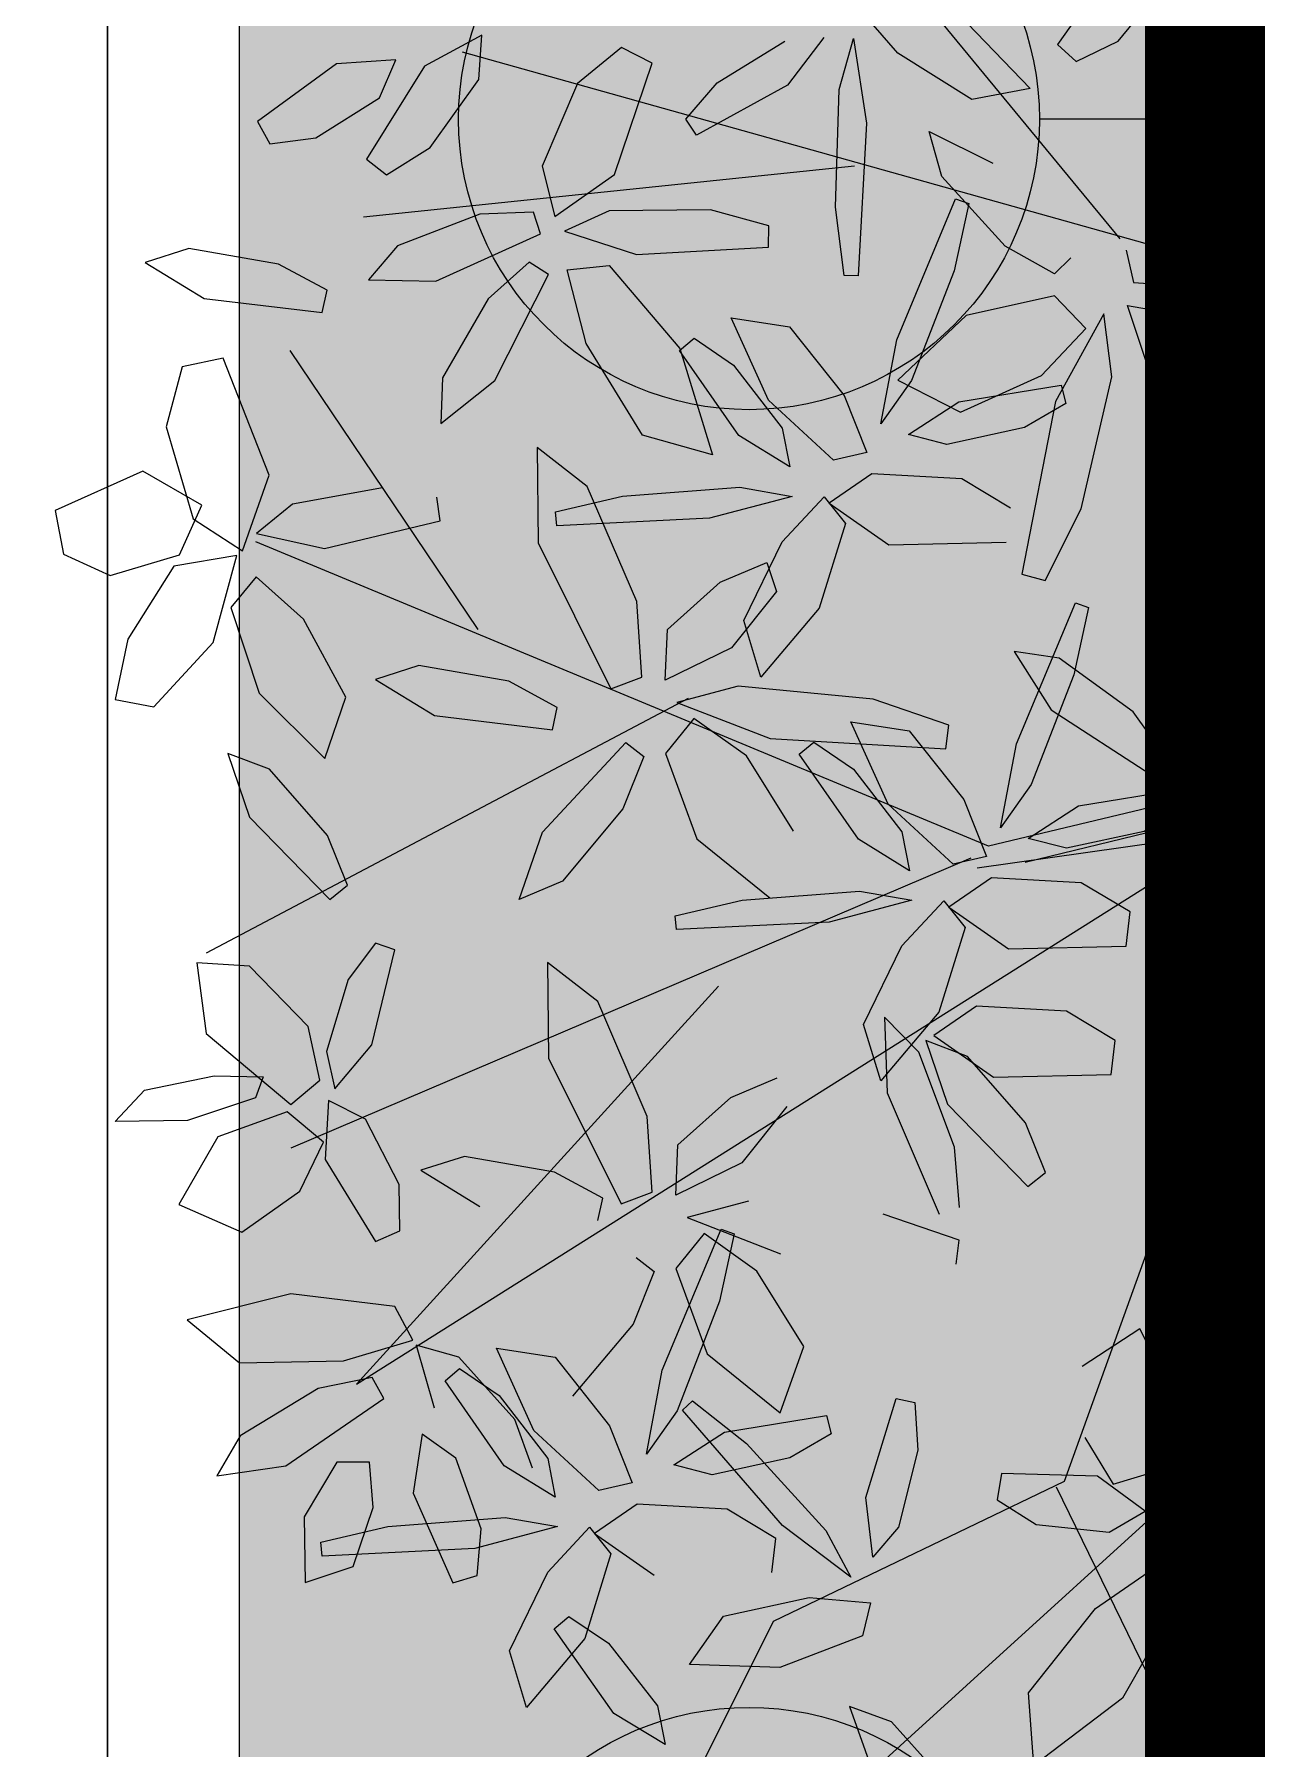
# Model space of a CAD drawing. Header units: metres. Extents: x 349703 to 349913, y 9282546 to 9282694.
# Drawn here: x 349772.279 to 349773.205, y 9282623.84 to 9282625.139 of the extents above; entities that cross this region are included whole.
import ezdxf

# ---------------------------------------------------------------- set-up
doc = ezdxf.new("R2010")
doc.units = ezdxf.units.M
doc.header["$LTSCALE"] = 0.25
for name, color, linetype, lineweight in [('AREA-VERDE', 3, 'CONTINUOUS', 9), ('ARQ-FONDO', 253, 'CONTINUOUS', 9), ('LLORAD-SIMB', 1, 'CONTINUOUS', 25), ('LLORAD-TRAMO', 1, 'CONTINUOUS', 70)]:
    doc.layers.add(name, color=color, linetype=linetype, lineweight=lineweight)

# ---------------------------------------------------------------- blocks, each defined once
blk = doc.blocks.new('PLAZA CENTRAL')
at = {"layer": 'ARQ-FONDO'}
blk.add_lwpolyline([(349596.6395, 9282641.1169), (349621.0817, 9282641.1169), (349621.0817, 9282622.8854), (349596.6395, 9282622.8854)], close=True, dxfattribs=at)
blk = doc.blocks.new('67')
at = {"layer": 'AREA-VERDE', "lineweight": 0, "true_color": 0xc4e4b2, "transparency": 33554687}
h = blk.add_hatch(color=3, dxfattribs=at)
h.dxf.hatch_style = 1
h.paths.add_polyline_path([(349446.7844, 9282622.96), (349448.4105, 9282622.96), (349448.4105, 9282626.8063), (349446.7844, 9282626.8063)])
at = {"layer": 'ARQ-FONDO', "flags": 128}
blk.add_lwpolyline([(349446.6839, 9282641.1169), (349448.5105, 9282641.1169), (349448.5105, 9282603.1406), (349448.054, 9282603.1406), (349448.054, 9282603.2406), (349447.8216, 9282603.2406), (349447.8216, 9282622.86), (349446.6844, 9282622.86), (349446.6844, 9282641.1169)], dxfattribs=at)
at = {"layer": 'ARQ-FONDO'}
blk.add_lwpolyline([(349446.7844, 9282626.8063), (349448.4105, 9282626.8063), (349448.4105, 9282622.96), (349446.7844, 9282622.96)], close=True, dxfattribs=at)
blk = doc.blocks.new('ARR2')
at = {"layer": 'ARQ-FONDO', "lineweight": 5}
for p, q in [((2740.4388, 1214.8759), (2739.976, 1215.4379)), ((2740.5243, 1215.2046), (2740.4964, 1215.088)), ((2740.4321, 1215.1766), (2740.3701, 1215.089)), ((2740.4365, 1215.0925), (2740.4887, 1215.156)), ((2740.1952, 1215.0794), (2740.151, 1215.1302)), ((2740.5225, 1215.0785), (2740.5583, 1215.122)), ((2740.2716, 1215.112), (2740.34, 1215.0406)), ((2739.7396, 1215.0992), (2739.6768, 1215.065)), ((2739.7365, 1215.0507), (2739.7396, 1215.0992)), ((2739.8927, 1215.0854), (2739.8445, 1215.0461)), ((2739.9262, 1215.0684), (2739.8927, 1215.0854)), ((2739.9972, 1215.0468), (2740.0713, 1215.0925)), ((2740.1143, 1215.0964), (2740.0742, 1215.0442)), ((2740.1309, 1215.0394), (2740.1468, 1215.0953)), ((2740.1468, 1215.0953), (2740.161, 1215.0027)), ((2740.3701, 1215.089), (2740.3905, 1215.0702)), ((2740.3905, 1215.0702), (2740.4365, 1215.0925)), ((2740.4964, 1215.088), (2740.5225, 1215.0785)), ((2739.5805, 1215.0678), (2739.4939, 1215.0044)), ((2739.6455, 1215.0719), (2739.5805, 1215.0678)), ((2739.6768, 1215.065), (2739.6133, 1214.9633)), ((2739.6277, 1215.0303), (2739.6455, 1215.0719)), ((2740.9134, 1214.7457), (2739.7186, 1215.0803)), ((2739.885, 1214.9464), (2739.9262, 1215.0684)), ((2740.2764, 1215.0286), (2740.1952, 1215.0794)), ((2740.5625, 1215.0016), (2740.5878, 1215.0754)), ((2739.6829, 1214.976), (2739.7365, 1215.0507)), ((2739.8445, 1215.0461), (2739.8056, 1214.9557)), ((2739.9632, 1215.007), (2739.9972, 1215.0468)), ((2739.558, 1214.9867), (2739.6277, 1215.0303)), ((2740.0742, 1215.0442), (2739.9748, 1214.9897)), ((2740.1269, 1214.9107), (2740.1309, 1215.0394)), ((2740.34, 1215.0406), (2740.2764, 1215.0286)), ((2739.9748, 1214.9897), (2739.9632, 1215.007)), ((2740.6097, 1215.0218), (2740.5625, 1215.0016)), ((2739.4939, 1215.0044), (2739.5073, 1214.9801)), ((2740.161, 1215.0027), (2740.1516, 1214.8357)), ((2740.2295, 1214.9936), (2740.2993, 1214.9588)), ((2740.2433, 1214.9442), (2740.2295, 1214.9936)), ((2739.5073, 1214.9801), (2739.558, 1214.9867)), ((2739.6351, 1214.946), (2739.6829, 1214.976)), ((2740.1478, 1214.9555), (2739.6101, 1214.8999)), ((2739.6133, 1214.9633), (2739.6351, 1214.946)), ((2739.8056, 1214.9557), (2739.8197, 1214.9006)), ((2739.8197, 1214.9006), (2739.885, 1214.9464)), ((2740.3129, 1214.8681), (2740.2433, 1214.9442)), ((2740.194, 1214.7655), (2740.2585, 1214.9199)), ((2740.2728, 1214.9146), (2740.2568, 1214.841)), ((2740.2585, 1214.9199), (2740.2728, 1214.9146)), ((2739.7376, 1214.9031), (2739.6474, 1214.8683)), ((2739.7961, 1214.9051), (2739.7376, 1214.9031)), ((2739.804, 1214.8814), (2739.7961, 1214.9051)), ((2739.879, 1214.9068), (2739.8301, 1214.8844)), ((2739.9901, 1214.9079), (2739.879, 1214.9068)), ((2740.054, 1214.8904), (2739.9901, 1214.9079)), ((2740.1363, 1214.8359), (2740.1269, 1214.9107)), ((2739.6893, 1214.8297), (2739.804, 1214.8814)), ((2739.8301, 1214.8844), (2739.9091, 1214.8588)), ((2740.0534, 1214.8668), (2740.054, 1214.8904)), ((2740.5556, 1214.8737), (2740.6841, 1214.8833)), ((2739.4186, 1214.8655), (2739.3709, 1214.8502)), ((2739.5171, 1214.8484), (2739.4186, 1214.8655)), ((2739.6474, 1214.8683), (2739.6156, 1214.8313)), ((2739.9091, 1214.8588), (2740.0534, 1214.8668)), ((2740.3669, 1214.8376), (2740.3129, 1214.8681)), ((2740.4451, 1214.8636), (2740.4533, 1214.8284)), ((2740.4822, 1214.8564), (2740.5556, 1214.8737)), ((2739.3709, 1214.8502), (2739.4356, 1214.8106)), ((2739.5701, 1214.8197), (2739.5171, 1214.8484)), ((2739.7915, 1214.8504), (2739.7464, 1214.8104)), ((2739.8126, 1214.837), (2739.7915, 1214.8504)), ((2739.833, 1214.842), (2739.8791, 1214.847)), ((2739.8538, 1214.7616), (2739.833, 1214.842)), ((2739.8791, 1214.847), (2739.9563, 1214.7558)), ((2740.2568, 1214.841), (2740.2102, 1214.7209)), ((2740.3846, 1214.8552), (2740.3669, 1214.8376)), ((2740.4837, 1214.8412), (2740.4822, 1214.8564)), ((2740.6508, 1214.8495), (2740.4837, 1214.8412)), ((2739.5648, 1214.7953), (2739.5701, 1214.8197)), ((2739.6156, 1214.8313), (2739.6893, 1214.8297)), ((2739.754, 1214.7209), (2739.8126, 1214.837)), ((2740.1516, 1214.8357), (2740.1363, 1214.8359)), ((2740.4533, 1214.8284), (2740.5361, 1214.8228)), ((2739.4356, 1214.8106), (2739.5648, 1214.7953)), ((2739.7464, 1214.8104), (2739.6966, 1214.7238)), ((2740.3668, 1214.8135), (2740.2699, 1214.792)), ((2740.4009, 1214.7777), (2740.3668, 1214.8135)), ((2740.4466, 1214.8032), (2740.5011, 1214.7936)), ((2740.4721, 1214.7265), (2740.4466, 1214.8032)), ((2740.0127, 1214.7894), (2740.0766, 1214.7795)), ((2740.0534, 1214.6993), (2740.0127, 1214.7894)), ((2740.2699, 1214.792), (2740.1951, 1214.7214)), ((2740.4206, 1214.794), (2740.3678, 1214.698)), ((2740.4296, 1214.7249), (2740.4206, 1214.794)), ((2740.5011, 1214.7936), (2740.5447, 1214.7292)), ((2739.9562, 1214.7539), (2739.9722, 1214.7673)), ((2739.9722, 1214.7673), (2740.0154, 1214.7377)), ((2740.0766, 1214.7795), (2740.1363, 1214.7046)), ((2740.1767, 1214.6735), (2740.194, 1214.7655)), ((2740.3525, 1214.7262), (2740.4009, 1214.7777)), ((2739.4565, 1214.7454), (2739.4116, 1214.7359)), ((2739.5069, 1214.6174), (2739.4565, 1214.7454)), ((2739.7357, 1214.4481), (2739.5297, 1214.7537)), ((2739.9155, 1214.661), (2739.8538, 1214.7616)), ((2740.0209, 1214.6608), (2739.9562, 1214.7539)), ((2739.9563, 1214.7558), (2739.9924, 1214.6394)), ((2739.4116, 1214.7359), (2739.3941, 1214.6702)), ((2740.0154, 1214.7377), (2740.0687, 1214.6688)), ((2740.2639, 1214.6861), (2740.3525, 1214.7262)), ((2739.6966, 1214.7238), (2739.6946, 1214.6737)), ((2739.6946, 1214.6737), (2739.754, 1214.7209)), ((2740.2102, 1214.7209), (2740.1767, 1214.6735)), ((2740.1951, 1214.7214), (2740.2639, 1214.6861)), ((2740.2621, 1214.6975), (2740.3739, 1214.7159)), ((2740.3739, 1214.7159), (2740.3792, 1214.6957)), ((2740.3958, 1214.5805), (2740.4296, 1214.7249)), ((2740.5776, 1214.7132), (2740.6423, 1214.6736)), ((2740.1246, 1214.6335), (2740.0534, 1214.6993)), ((2740.1363, 1214.7046), (2740.1611, 1214.6419)), ((2740.2069, 1214.6617), (2740.2621, 1214.6975)), ((2740.3678, 1214.698), (2740.3311, 1214.5088)), ((2740.3792, 1214.6957), (2740.3339, 1214.6694)), ((2739.3941, 1214.6702), (2739.4234, 1214.5694)), ((2740.3339, 1214.6694), (2740.2488, 1214.651)), ((2739.9924, 1214.6394), (2739.9155, 1214.661)), ((2740.077, 1214.6264), (2740.0209, 1214.6608)), ((2740.0687, 1214.6688), (2740.077, 1214.6264)), ((2740.2488, 1214.651), (2740.2069, 1214.6617)), ((2739.8002, 1214.6476), (2739.8013, 1214.543)), ((2739.8551, 1214.6047), (2739.8002, 1214.6476)), ((2740.1611, 1214.6419), (2740.1246, 1214.6335)), ((2739.3684, 1214.6215), (2739.2724, 1214.5786)), ((2739.4331, 1214.5843), (2739.3684, 1214.6215)), ((2739.4777, 1214.5345), (2739.5069, 1214.6174)), ((2740.1668, 1214.6187), (2740.1199, 1214.5866)), ((2740.2651, 1214.6131), (2740.1668, 1214.6187)), ((2740.3185, 1214.5812), (2740.2651, 1214.6131)), ((2739.6307, 1214.6032), (2739.5323, 1214.5855)), ((2739.8203, 1214.5771), (2739.8937, 1214.5944)), ((2739.9093, 1214.4789), (2739.8551, 1214.6047)), ((2739.8937, 1214.5944), (2740.0221, 1214.604)), ((2740.0793, 1214.594), (2739.9888, 1214.5701)), ((2740.0221, 1214.604), (2740.0793, 1214.594)), ((2739.2724, 1214.5786), (2739.2815, 1214.5308)), ((2739.4085, 1214.5301), (2739.4331, 1214.5843)), ((2739.5323, 1214.5855), (2739.4928, 1214.5535)), ((2739.6939, 1214.5672), (2739.6904, 1214.5933)), ((2739.8217, 1214.5619), (2739.8203, 1214.5771)), ((2740.0687, 1214.5443), (2740.1145, 1214.5936)), ((2740.1145, 1214.5936), (2740.1379, 1214.5643)), ((2740.1199, 1214.5866), (2740.1853, 1214.5408)), ((2740.3567, 1214.502), (2740.3958, 1214.5805)), ((2739.4234, 1214.5694), (2739.4777, 1214.5345)), ((2739.5673, 1214.5369), (2739.6939, 1214.5672)), ((2739.9888, 1214.5701), (2739.8217, 1214.5619)), ((2740.1379, 1214.5643), (2740.1091, 1214.4717)), ((2740.2945, 1214.2111), (2739.492, 1214.5443)), ((2739.4928, 1214.5535), (2739.5673, 1214.5369)), ((2739.8013, 1214.543), (2739.8809, 1214.3833)), ((2740.0267, 1214.4581), (2740.0687, 1214.5443)), ((2740.1853, 1214.5408), (2740.314, 1214.544)), ((2739.2815, 1214.5308), (2739.3325, 1214.5073)), ((2739.3325, 1214.5073), (2739.4085, 1214.5301)), ((2739.4714, 1214.5293), (2739.4023, 1214.5175)), ((2739.4456, 1214.434), (2739.4714, 1214.5293)), ((2740.0008, 1214.4999), (2740.0516, 1214.5215)), ((2740.0516, 1214.5215), (2740.0623, 1214.4899)), ((2739.4023, 1214.5175), (2739.352, 1214.4375)), ((2739.4925, 1214.506), (2739.4649, 1214.4724)), ((2739.5442, 1214.4597), (2739.4925, 1214.506)), ((2740.3311, 1214.5088), (2740.3567, 1214.502)), ((2739.9428, 1214.4481), (2740.0008, 1214.4999)), ((2740.0623, 1214.4899), (2740.0131, 1214.4282)), ((2739.4649, 1214.4724), (2739.4959, 1214.3786)), ((2739.9147, 1214.3961), (2739.9093, 1214.4789)), ((2740.1091, 1214.4717), (2740.0453, 1214.3962)), ((2740.3251, 1214.3232), (2740.3896, 1214.4776)), ((2740.4039, 1214.4723), (2740.3879, 1214.3987)), ((2740.3896, 1214.4776), (2740.4039, 1214.4723)), ((2739.5906, 1214.3743), (2739.5442, 1214.4597)), ((2739.9405, 1214.3928), (2739.9428, 1214.4481)), ((2740.0453, 1214.3962), (2740.0267, 1214.4581)), ((2739.352, 1214.4375), (2739.338, 1214.3714)), ((2739.3805, 1214.3634), (2739.4456, 1214.434)), ((2740.0131, 1214.4282), (2739.9405, 1214.3928)), ((2739.6708, 1214.4087), (2739.6231, 1214.3935)), ((2739.7693, 1214.3916), (2739.6708, 1214.4087)), ((2740.3225, 1214.4241), (2740.3631, 1214.3601)), ((2740.372, 1214.4168), (2740.3225, 1214.4241)), ((2740.4529, 1214.3582), (2740.372, 1214.4168)), ((2739.6231, 1214.3935), (2739.6878, 1214.3539)), ((2739.8223, 1214.3629), (2739.7693, 1214.3916)), ((2739.8809, 1214.3833), (2739.9147, 1214.3961)), ((2740.3879, 1214.3987), (2740.3413, 1214.2785)), ((2739.338, 1214.3714), (2739.3805, 1214.3634)), ((2739.9655, 1214.3726), (2739.4378, 1214.0937)), ((2739.4959, 1214.3786), (2739.5677, 1214.307)), ((2739.5677, 1214.307), (2739.5906, 1214.3743)), ((2740.0204, 1214.3863), (2739.9531, 1214.3682)), ((2740.168, 1214.372), (2740.0204, 1214.3863)), ((2740.251, 1214.3436), (2740.168, 1214.372)), ((2739.6878, 1214.3539), (2739.817, 1214.3385)), ((2739.817, 1214.3385), (2739.8223, 1214.3629)), ((2739.9718, 1214.3509), (2739.9409, 1214.3123)), ((2739.9531, 1214.3682), (2740.0553, 1214.3287)), ((2740.0294, 1214.3098), (2739.9718, 1214.3509)), ((2740.9352, 1214.3642), (2740.2945, 1214.2111)), ((2740.3631, 1214.3601), (2740.4724, 1214.2895)), ((2740.4879, 1214.3091), (2740.4529, 1214.3582)), ((2740.5368, 1214.3474), (2740.6102, 1214.3646)), ((2740.1438, 1214.347), (2740.2077, 1214.3372)), ((2740.1845, 1214.2569), (2740.1438, 1214.347)), ((2740.2077, 1214.3372), (2740.2674, 1214.2622)), ((2740.2477, 1214.3174), (2740.251, 1214.3436)), ((2740.3345, 1214.1933), (2740.9358, 1214.3402)), ((2740.5383, 1214.3322), (2740.5368, 1214.3474)), ((2740.7053, 1214.3404), (2740.5383, 1214.3322)), ((2739.4613, 1214.3126), (2739.4851, 1214.2428)), ((2739.5071, 1214.2954), (2739.4613, 1214.3126)), ((2739.8059, 1214.2262), (2739.8972, 1214.3245)), ((2739.8972, 1214.3245), (2739.917, 1214.3092)), ((2739.9409, 1214.3123), (2739.9751, 1214.2191)), ((2740.0553, 1214.3287), (2740.2477, 1214.3174)), ((2740.0873, 1214.3116), (2740.1033, 1214.325)), ((2740.1033, 1214.325), (2740.1465, 1214.2954)), ((2740.3077, 1214.2312), (2740.3251, 1214.3232)), ((2739.5706, 1214.2225), (2739.5071, 1214.2954)), ((2739.917, 1214.3092), (2739.8939, 1214.2517)), ((2740.0808, 1214.2273), (2740.0294, 1214.3098)), ((2740.152, 1214.2185), (2740.0873, 1214.3116)), ((2740.1465, 1214.2954), (2740.1997, 1214.2265)), ((2740.4724, 1214.2895), (2740.4879, 1214.3091)), ((2740.3413, 1214.2785), (2740.3077, 1214.2312)), ((2740.2557, 1214.1911), (2740.1845, 1214.2569)), ((2740.2674, 1214.2622), (2740.2922, 1214.1996)), ((2740.3932, 1214.2552), (2740.505, 1214.2735)), ((2740.505, 1214.2735), (2740.5103, 1214.2534)), ((2739.4851, 1214.2428), (2739.573, 1214.1527)), ((2739.8939, 1214.2517), (2739.8278, 1214.1726)), ((2740.338, 1214.2193), (2740.3932, 1214.2552)), ((2740.5103, 1214.2534), (2740.4649, 1214.2271)), ((2739.5925, 1214.1683), (2739.5706, 1214.2225)), ((2739.6024, 1213.6218), (2740.5631, 1214.2272)), ((2739.7806, 1214.1524), (2739.8059, 1214.2262)), ((2739.9751, 1214.2191), (2740.055, 1214.1543)), ((2740.2081, 1214.1841), (2740.152, 1214.2185)), ((2740.1997, 1214.2265), (2740.2081, 1214.1841)), ((2740.2821, 1214.1872), (2740.5631, 1214.2272)), ((2740.3798, 1214.2087), (2740.338, 1214.2193)), ((2740.6354, 1214.2321), (2740.3772, 1213.5152)), ((2740.4649, 1214.2271), (2740.3798, 1214.2087)), ((2740.275, 1214.1978), (2739.5306, 1213.8801)), ((2740.2922, 1214.1996), (2740.2557, 1214.1911)), ((2739.573, 1214.1527), (2739.5925, 1214.1683)), ((2739.8278, 1214.1726), (2739.7806, 1214.1524)), ((2740.2979, 1214.1764), (2740.251, 1214.1443)), ((2740.3961, 1214.1708), (2740.2979, 1214.1764)), ((2740.4496, 1214.1389), (2740.3961, 1214.1708)), ((2739.9514, 1214.1348), (2740.0247, 1214.152)), ((2740.0247, 1214.152), (2740.1532, 1214.1616)), ((2740.2104, 1214.1517), (2740.1199, 1214.1278)), ((2740.1532, 1214.1616), (2740.2104, 1214.1517)), ((2740.1997, 1214.1019), (2740.2456, 1214.1512)), ((2740.2456, 1214.1512), (2740.269, 1214.1219)), ((2740.251, 1214.1443), (2740.3164, 1214.0985)), ((2739.9528, 1214.1196), (2739.9514, 1214.1348)), ((2740.1199, 1214.1278), (2739.9528, 1214.1196)), ((2740.4451, 1214.1016), (2740.4496, 1214.1389)), ((2740.269, 1214.1219), (2740.2402, 1214.0293)), ((2739.6232, 1214.1048), (2739.5933, 1214.0649)), ((2739.6192, 1213.9933), (2739.6442, 1214.0974)), ((2739.6442, 1214.0974), (2739.6232, 1214.1048)), ((2740.1577, 1214.0158), (2740.1997, 1214.1019)), ((2740.3164, 1214.0985), (2740.4451, 1214.1016)), ((2739.4275, 1214.0832), (2739.4379, 1214.006)), ((2739.4852, 1214.0795), (2739.4275, 1214.0832)), ((2739.5495, 1214.0136), (2739.4852, 1214.0795)), ((2739.8116, 1214.0835), (2739.8126, 1213.9789)), ((2739.8665, 1214.0407), (2739.8116, 1214.0835)), ((2739.5933, 1214.0649), (2739.5695, 1213.9862)), ((2739.9988, 1214.0577), (2739.6024, 1213.6218)), ((2739.9206, 1213.9149), (2739.8665, 1214.0407)), ((2740.2815, 1214.0357), (2740.2346, 1214.0036)), ((2740.3798, 1214.0302), (2740.2815, 1214.0357)), ((2739.5623, 1213.9548), (2739.5495, 1214.0136)), ((2740.1764, 1213.9539), (2740.1577, 1214.0158)), ((2740.2402, 1214.0293), (2740.1764, 1213.9539)), ((2740.1806, 1214.0237), (2740.1836, 1213.9407)), ((2740.2183, 1213.9854), (2740.1806, 1214.0237)), ((2740.4332, 1213.9983), (2740.3798, 1214.0302)), ((2739.4379, 1214.006), (2739.5303, 1213.928)), ((2739.5786, 1213.9451), (2739.6192, 1213.9933)), ((2740.2258, 1213.998), (2740.2495, 1213.9283)), ((2740.2715, 1213.9808), (2740.2258, 1213.998)), ((2740.2346, 1214.0036), (2740.3, 1213.9579)), ((2740.4287, 1213.961), (2740.4332, 1213.9983)), ((2740.5209, 1213.988), (2740.5943, 1214.0052)), ((2739.5695, 1213.9862), (2739.5786, 1213.9451)), ((2739.8126, 1213.9789), (2739.8923, 1213.8193)), ((2740.2574, 1213.8814), (2740.2183, 1213.9854)), ((2740.3351, 1213.908), (2740.2715, 1213.9808)), ((2740.5224, 1213.9728), (2740.5209, 1213.988)), ((2740.6894, 1213.981), (2740.5224, 1213.9728)), ((2739.3704, 1213.9437), (2739.4465, 1213.9596)), ((2739.4465, 1213.9596), (2739.5001, 1213.9584)), ((2739.5001, 1213.9584), (2739.4916, 1213.9352)), ((2740.0122, 1213.9358), (2740.063, 1213.9574)), ((2740.3, 1213.9579), (2740.4287, 1213.961)), ((2739.3382, 1213.9093), (2739.3704, 1213.9437)), ((2739.5303, 1213.928), (2739.5623, 1213.9548)), ((2740.1836, 1213.9407), (2740.2405, 1213.8078)), ((2739.4916, 1213.9352), (2739.4174, 1213.9104)), ((2739.5265, 1213.9202), (2739.4505, 1213.8928)), ((2739.5661, 1213.887), (2739.5265, 1213.9202)), ((2739.5716, 1213.9325), (2739.5681, 1213.8679)), ((2739.6124, 1213.9121), (2739.5716, 1213.9325)), ((2739.9542, 1213.884), (2740.0122, 1213.9358)), ((2740.0736, 1213.9259), (2740.0245, 1213.8642)), ((2740.2495, 1213.9283), (2740.3375, 1213.8381)), ((2739.4174, 1213.9104), (2739.3382, 1213.9093)), ((2739.6492, 1213.8404), (2739.6124, 1213.9121)), ((2739.926, 1213.8321), (2739.9206, 1213.9149)), ((2740.357, 1213.8537), (2740.3351, 1213.908)), ((2739.4505, 1213.8928), (2739.4079, 1213.8186)), ((2739.5402, 1213.8332), (2739.5661, 1213.887)), ((2739.9519, 1213.8288), (2739.9542, 1213.884)), ((2740.2628, 1213.8153), (2740.2574, 1213.8814)), ((2739.5681, 1213.8679), (2739.6233, 1213.778)), ((2739.7206, 1213.8712), (2739.6729, 1213.856)), ((2739.8191, 1213.8541), (2739.7206, 1213.8712)), ((2740.0245, 1213.8642), (2739.9519, 1213.8288)), ((2740.9133, 1213.8764), (2740.0653, 1213.1056)), ((2739.6729, 1213.856), (2739.7376, 1213.8164)), ((2739.8721, 1213.8254), (2739.8191, 1213.8541)), ((2740.3375, 1213.8381), (2740.357, 1213.8537)), ((2739.4768, 1213.7881), (2739.5402, 1213.8332)), ((2739.65, 1213.7897), (2739.6492, 1213.8404)), ((2739.8668, 1213.801), (2739.8721, 1213.8254)), ((2739.8923, 1213.8193), (2739.926, 1213.8321)), ((2739.4079, 1213.8186), (2739.4768, 1213.7881)), ((2740.0317, 1213.8223), (2739.9645, 1213.8042)), ((2740.2623, 1213.7796), (2740.1793, 1213.808)), ((2739.6233, 1213.778), (2739.65, 1213.7897)), ((2739.9372, 1213.6373), (2740.0016, 1213.7916)), ((2739.9832, 1213.7869), (2739.9522, 1213.7483)), ((2739.9645, 1213.8042), (2740.0667, 1213.7646)), ((2740.0407, 1213.7457), (2739.9832, 1213.7869)), ((2740.0016, 1213.7916), (2740.016, 1213.7864)), ((2740.016, 1213.7864), (2740, 1213.7127)), ((2740.259, 1213.7534), (2740.2623, 1213.7796)), ((2739.9086, 1213.7605), (2739.9284, 1213.7452)), ((2739.9284, 1213.7452), (2739.9053, 1213.6876)), ((2739.9522, 1213.7483), (2739.9865, 1213.6551)), ((2740.0922, 1213.6632), (2740.0407, 1213.7457)), ((2739.5303, 1213.7208), (2739.4169, 1213.6922)), ((2739.6444, 1213.7067), (2739.5303, 1213.7208)), ((2740, 1213.7127), (2739.9534, 1213.5926)), ((2739.6642, 1213.67), (2739.6444, 1213.7067)), ((2739.4169, 1213.6922), (2739.4742, 1213.6452)), ((2739.9053, 1213.6876), (2739.8391, 1213.6086)), ((2740.4603, 1213.6823), (2740.3971, 1213.6412)), ((2740.4991, 1213.606), (2740.4603, 1213.6823)), ((2740.532, 1213.6241), (2740.5743, 1213.6911)), ((2740.5743, 1213.6911), (2740.5856, 1213.6453)), ((2739.588, 1213.6472), (2739.6642, 1213.67)), ((2739.6676, 1213.6646), (2739.6876, 1213.596)), ((2739.7143, 1213.6513), (2739.6676, 1213.6646)), ((2739.7558, 1213.6611), (2739.8198, 1213.6513)), ((2739.7965, 1213.571), (2739.7558, 1213.6611)), ((2740.0663, 1213.5903), (2740.0922, 1213.6632)), ((2739.4742, 1213.6452), (2739.588, 1213.6472)), ((2739.6994, 1213.6256), (2739.7153, 1213.639)), ((2739.7759, 1213.583), (2739.7143, 1213.6513)), ((2739.7153, 1213.639), (2739.7585, 1213.6094)), ((2739.8198, 1213.6513), (2739.8795, 1213.5763)), ((2739.9198, 1213.5452), (2739.9372, 1213.6373)), ((2739.9865, 1213.6551), (2740.0663, 1213.5903)), ((2740.5856, 1213.6453), (2740.5573, 1213.5728)), ((2739.6197, 1213.6293), (2739.5604, 1213.6171)), ((2739.6323, 1213.6062), (2739.6197, 1213.6293)), ((2739.764, 1213.5325), (2739.6994, 1213.6256)), ((2740.5122, 1213.5484), (2740.532, 1213.6241)), ((2739.5604, 1213.6171), (2739.4749, 1213.5653)), ((2739.525, 1213.5325), (2739.6323, 1213.6062)), ((2739.7585, 1213.6094), (2739.8118, 1213.5405)), ((2739.9593, 1213.5932), (2739.9704, 1213.6037)), ((2739.9704, 1213.6037), (2740.0293, 1213.5567)), ((2740.1602, 1213.4977), (2740.1934, 1213.6061)), ((2740.1934, 1213.6061), (2740.2138, 1213.6018)), ((2740.2138, 1213.6018), (2740.2172, 1213.5496)), ((2740.4805, 1213.5274), (2740.4991, 1213.606)), ((2739.7951, 1213.53), (2739.7759, 1213.583)), ((2739.9534, 1213.5926), (2739.9198, 1213.5452)), ((2740.069, 1213.4669), (2739.9593, 1213.5932)), ((2740.0052, 1213.5693), (2740.1171, 1213.5876)), ((2740.1171, 1213.5876), (2740.1223, 1213.5674)), ((2739.4749, 1213.5653), (2739.4495, 1213.5213)), ((2739.6743, 1213.5669), (2739.6645, 1213.5025)), ((2739.7111, 1213.5406), (2739.6743, 1213.5669)), ((2739.8677, 1213.5052), (2739.7965, 1213.571)), ((2739.8795, 1213.5763), (2739.9042, 1213.5137)), ((2739.95, 1213.5334), (2740.0052, 1213.5693)), ((2740.1223, 1213.5674), (2740.077, 1213.5412)), ((2740.4001, 1213.5635), (2740.4311, 1213.5124)), ((2740.5573, 1213.5728), (2740.5269, 1213.5286)), ((2740.0293, 1213.5567), (2740.1162, 1213.4616)), ((2740.2172, 1213.5496), (2740.196, 1213.4651)), ((2740.6007, 1213.5547), (2740.485, 1213.5199)), ((2740.5269, 1213.5286), (2740.5122, 1213.5484)), ((2739.4495, 1213.5213), (2739.525, 1213.5325)), ((2739.581, 1213.5364), (2739.5451, 1213.4767)), ((2739.6168, 1213.5363), (2739.581, 1213.5364)), ((2739.6206, 1213.4867), (2739.6168, 1213.5363)), ((2739.739, 1213.4633), (2739.7111, 1213.5406)), ((2739.8201, 1213.4982), (2739.764, 1213.5325)), ((2739.8118, 1213.5405), (2739.8201, 1213.4982)), ((2739.9919, 1213.5227), (2739.95, 1213.5334)), ((2740.077, 1213.5412), (2739.9919, 1213.5227)), ((2740.3086, 1213.5241), (2740.3038, 1213.4953)), ((2740.414, 1213.5212), (2740.3086, 1213.5241)), ((2740.4311, 1213.5124), (2740.4805, 1213.5274)), ((2739.9042, 1213.5137), (2739.8677, 1213.5052)), ((2740.3772, 1213.5152), (2740.0587, 1213.3619)), ((2740.3684, 1213.5093), (2740.5038, 1213.2324)), ((2740.4661, 1213.4829), (2740.414, 1213.5212)), ((2740.485, 1213.5199), (2740.49, 1213.4785)), ((2739.5986, 1213.4223), (2739.6206, 1213.4867)), ((2739.6645, 1213.5025), (2739.708, 1213.4044)), ((2739.9099, 1213.4904), (2739.863, 1213.4583)), ((2740.0082, 1213.4848), (2739.9099, 1213.4904)), ((2740.1678, 1213.4323), (2740.1602, 1213.4977)), ((2740.3038, 1213.4953), (2740.3466, 1213.4683)), ((2739.5451, 1213.4767), (2739.5461, 1213.4045)), ((2739.6368, 1213.4661), (2739.7653, 1213.4757)), ((2739.7653, 1213.4757), (2739.8225, 1213.4658)), ((2740.0617, 1213.4529), (2740.0082, 1213.4848)), ((2740.3466, 1213.4683), (2740.4268, 1213.4599)), ((2740.4268, 1213.4599), (2740.4661, 1213.4829)), ((2740.4728, 1213.4701), (2740.491, 1213.4098)), ((2740.5122, 1213.4553), (2740.4728, 1213.4701)), ((2740.49, 1213.4785), (2740.5462, 1213.457)), ((2739.5634, 1213.4488), (2739.6368, 1213.4661)), ((2739.5649, 1213.4336), (2739.5634, 1213.4488)), ((2739.8225, 1213.4658), (2739.7319, 1213.4419)), ((2739.7347, 1213.4124), (2739.739, 1213.4633)), ((2739.8118, 1213.416), (2739.8577, 1213.4653)), ((2739.8577, 1213.4653), (2739.881, 1213.436)), ((2739.863, 1213.4583), (2739.9284, 1213.4126)), ((2740.0572, 1213.4157), (2740.0617, 1213.4529)), ((2740.1438, 1213.4105), (2740.069, 1213.4669)), ((2740.1162, 1213.4616), (2740.1438, 1213.4105)), ((2740.196, 1213.4651), (2740.1678, 1213.4323)), ((2740.5652, 1213.3924), (2740.5122, 1213.4553)), ((2739.7319, 1213.4419), (2739.5649, 1213.4336)), ((2739.881, 1213.436), (2739.8523, 1213.3434)), ((2739.5461, 1213.4045), (2739.5986, 1213.4223)), ((2739.708, 1213.4044), (2739.7347, 1213.4124)), ((2739.7698, 1213.3299), (2739.8118, 1213.416)), ((2740.4116, 1213.3762), (2740.48, 1213.4232)), ((2740.48, 1213.4232), (2740.5005, 1213.3817)), ((2740.491, 1213.4098), (2740.5646, 1213.3319)), ((2740.5823, 1213.3455), (2740.5652, 1213.3924)), ((2740.0044, 1213.3679), (2740.098, 1213.3881)), ((2740.098, 1213.3881), (2740.1651, 1213.3825)), ((2740.1651, 1213.3825), (2740.1565, 1213.3461)), ((2740.3382, 1213.2837), (2740.4116, 1213.3762)), ((2740.5005, 1213.3817), (2740.4413, 1213.2779)), ((2739.819, 1213.354), (2739.8349, 1213.3675)), ((2739.8349, 1213.3675), (2739.8782, 1213.3381)), ((2740.0587, 1213.3619), (2739.9661, 1213.1769)), ((2739.9672, 1213.315), (2740.0044, 1213.3679)), ((2739.8523, 1213.3434), (2739.7884, 1213.2679)), ((2739.8841, 1213.2612), (2739.819, 1213.354)), ((2739.8782, 1213.3381), (2739.9319, 1213.2695)), ((2740.1565, 1213.3461), (2740.066, 1213.3115)), ((2740.5646, 1213.3319), (2740.5823, 1213.3455)), ((2739.7884, 1213.2679), (2739.7698, 1213.3299)), ((2740.066, 1213.3115), (2739.9672, 1213.315)), ((2740.3443, 1213.2041), (2740.3382, 1213.2837)), ((2739.9404, 1213.2271), (2739.8841, 1213.2612)), ((2739.9319, 1213.2695), (2739.9404, 1213.2271)), ((2740.1423, 1213.2687), (2740.1671, 1213.1993)), ((2740.1883, 1213.2521), (2740.1423, 1213.2687)), ((2740.4413, 1213.2779), (2740.3443, 1213.2041)), ((2740.2529, 1213.1802), (2740.1883, 1213.2521)), ((2740.5038, 1213.2324), (2740.5199, 1212.8292))]:
    blk.add_line(p, q, dxfattribs=at)

msp = doc.modelspace()

# ---------------------------------------------------------------- linework, layer by layer
at = {"layer": 'LLORAD-SIMB'}
msp.add_line((349773.27, 9282625.0746), (349773.04, 9282625.0746), dxfattribs=at)
for centre in [(349772.82, 9282625.0746), (349772.82, 9282623.6515)]:
    msp.add_circle(centre, 0.22, dxfattribs=at)
at = {"layer": 'LLORAD-TRAMO', "const_width": 0.3}
msp.add_lwpolyline([(349773.27, 9282626.19), (349773.27, 9282625.94), (349773.27, 9282625.69), (349773.27, 9282625.44), (349773.27, 9282625.19), (349773.27, 9282624.94), (349773.27, 9282624.69), (349773.27, 9282624.44), (349773.27, 9282624.19), (349773.27, 9282623.94), (349773.27, 9282623.69), (349773.27, 9282623.44), (349773.27, 9282623.19), (349773.27, 9282622.94)], dxfattribs=at)

# ---------------------------------------------------------------- block references
at = {"layer": 'ARQ-FONDO'}
for name, p in [('PLAZA CENTRAL', (151.2522, 0)), ('67', (325.6495, 0))]:
    msp.add_blockref(name, p, dxfattribs=at)
at = {"layer": 'ARQ-FONDO', "xscale": 0.6917913537138002, "yscale": 0.6917913537138002, "zscale": 0.6917913537138002}
msp.add_blockref('ARR2', (347877.2894, 9281784.5433), dxfattribs=at)

doc.saveas('drawing.dxf')
